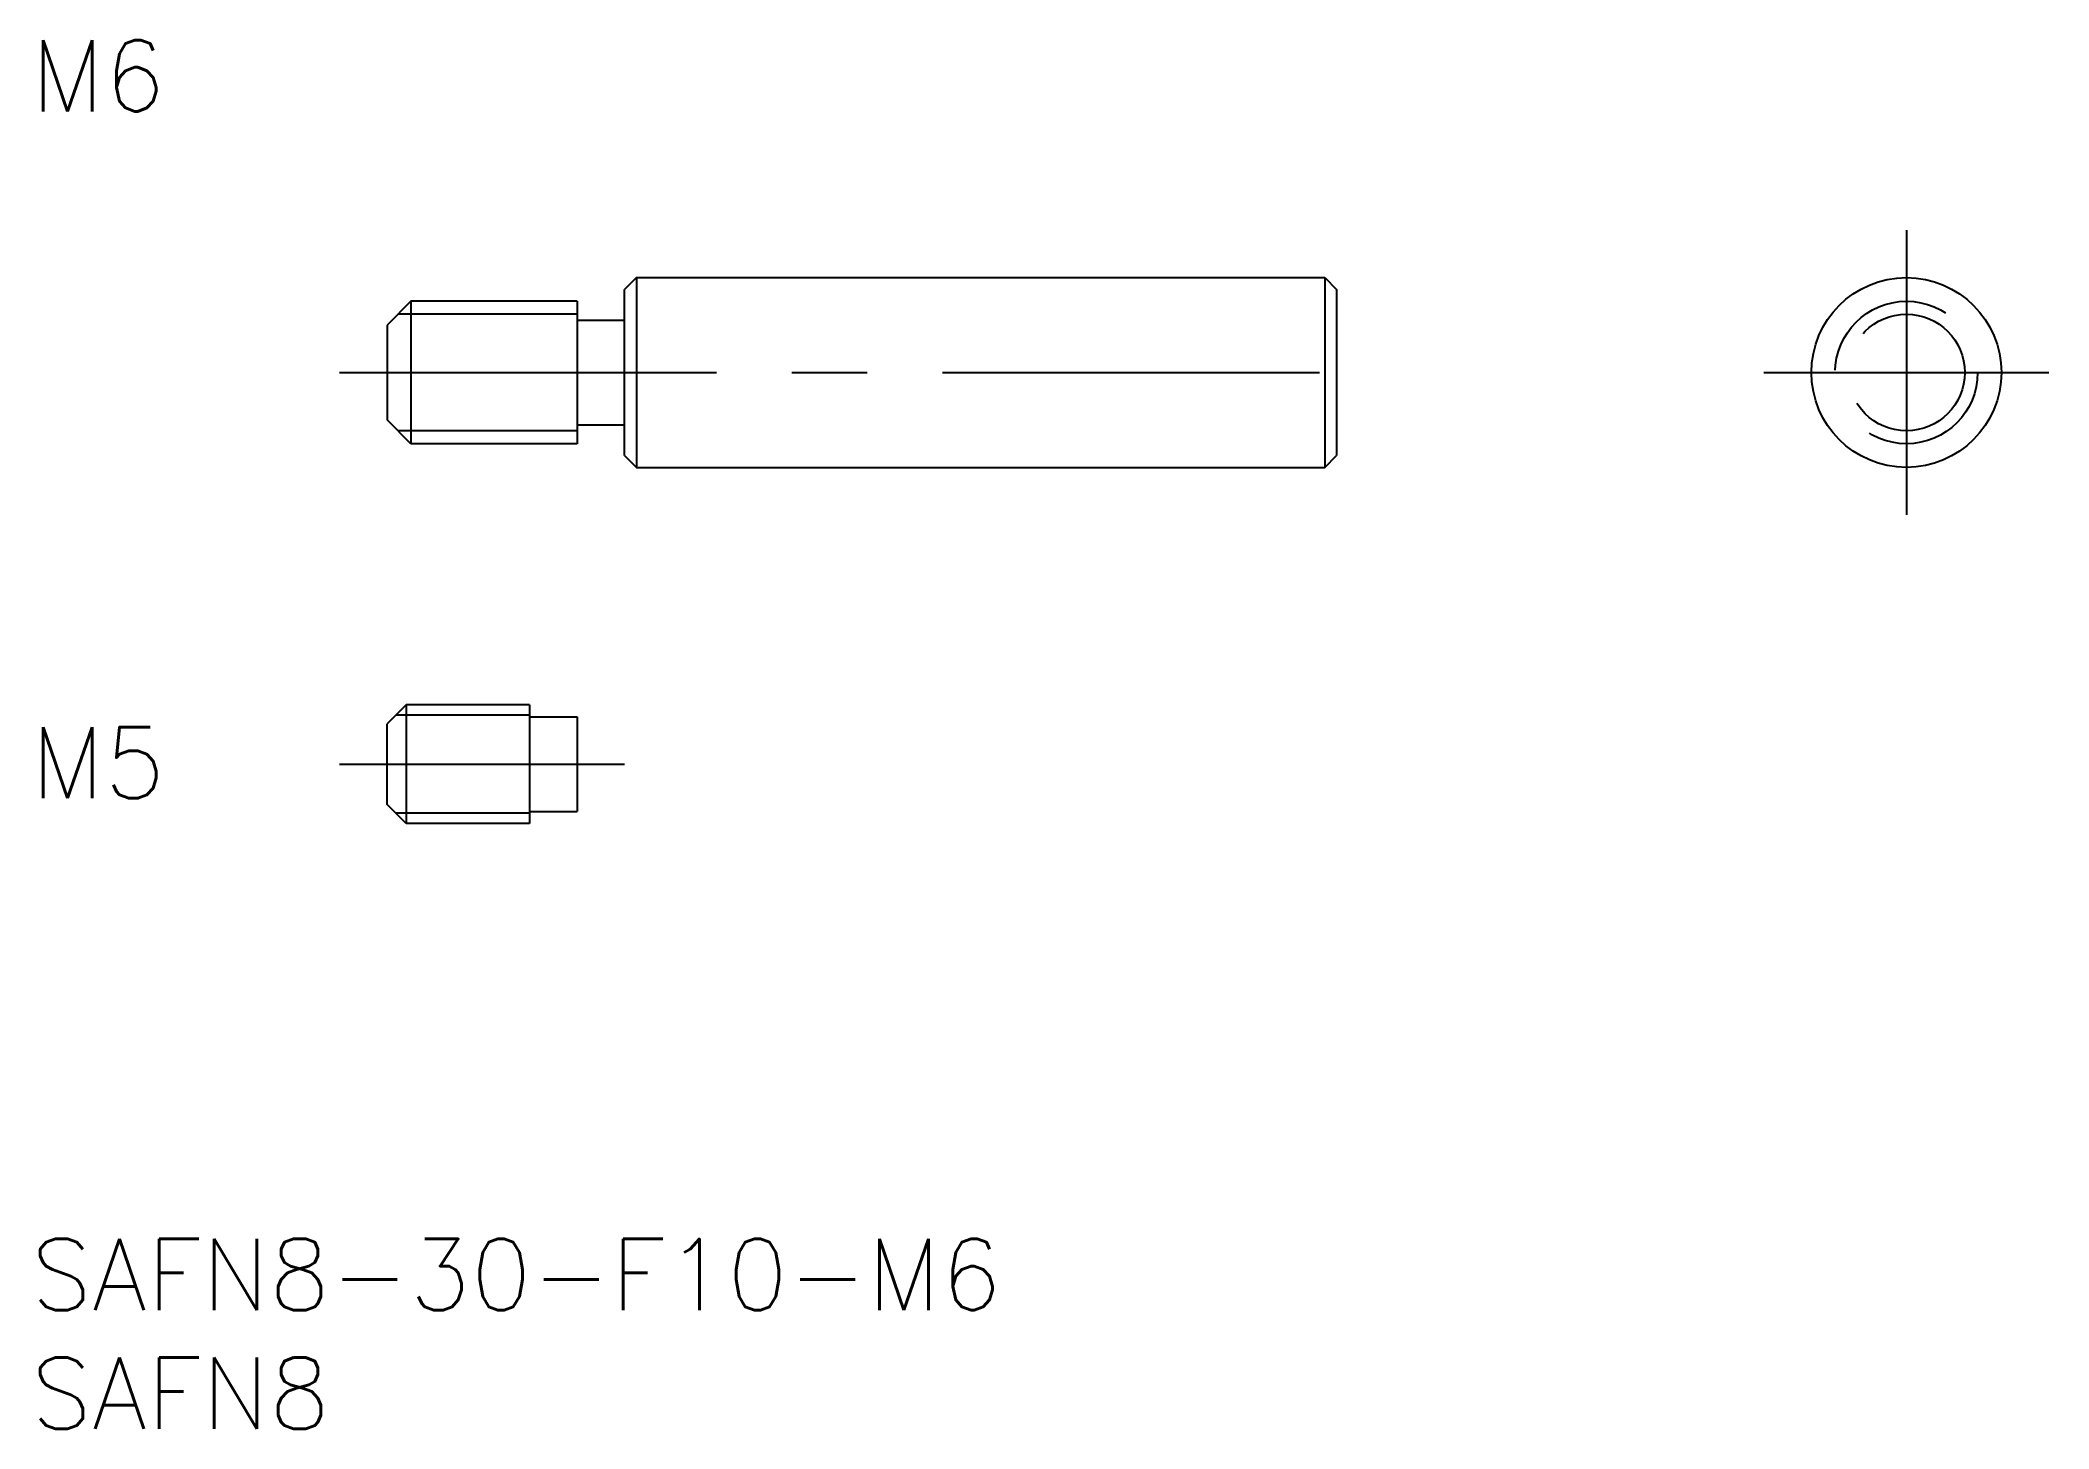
# Model space of a CAD drawing. Extents: x 0.4 to 85, y -8 to 50.5.
import ezdxf

# ---------------------------------------------------------------- set-up
doc = ezdxf.new("R2010")
doc.units = 0
doc.header["$LTSCALE"] = 0.5
doc.linetypes.add('CENTER', pattern=[50.8, 31.75, -6.35, 6.35, -6.35])
doc.linetypes.add('DASHED', pattern=[19.05, 12.7, -6.35])
for name, color, linetype in [('MSM_CENTER', 1, 'CENTER'), ('MSM_CONTINUOUS', 7, 'CONTINUOUS'), ('MSM_DASHED', 4, 'DASHED'), ('MSM_NARROW', 5, 'CONTINUOUS'), ('MSM_PART_NUMBER', 7, 'CONTINUOUS')]:
    doc.layers.add(name, color=color, linetype=linetype)
doc.styles.get("Standard").update_dxf_attribs({"font": 'txt.shx', "height": 1, "bigfont": 'bigfont.shx'})

# ---------------------------------------------------------------- blocks, each defined once
blk = doc.blocks.new('*U6')
at = {"layer": 'MSM_PART_NUMBER'}
blk.add_text('SAFN8-30-F10-M6', height=3, dxfattribs=at).set_placement((0, -3))
blk = doc.blocks.new('*U7')
at = {"layer": 'MSM_PART_NUMBER'}
blk.add_text('SAFN8', height=3, dxfattribs=at).set_placement((0, -8))
blk = doc.blocks.new('*U8')
at = {"layer": 'MSM_PART_NUMBER'}
blk.add_text('M6', height=3, dxfattribs=at).set_placement((0, 47.5))
blk = doc.blocks.new('*U9')
at = {"layer": 'MSM_PART_NUMBER'}
blk.add_text('M5', height=3, dxfattribs=at).set_placement((0, 18.561))

msp = doc.modelspace()

# ---------------------------------------------------------------- linework, layer by layer
at = {"layer": 'MSM_CENTER'}
for p, q in [((79, 42.5), (79, 30.5)), ((13, 36.5), (57, 36.5)), ((73, 36.5), (85, 36.5)), ((13, 20), (25, 20))]:
    msp.add_line(p, q, dxfattribs=at)
at = {"layer": 'MSM_CONTINUOUS'}
for p, q in [((25.5, 40.5), (25, 40)), ((25, 33), (25, 40)), ((25.5, 40.5), (54.5, 40.5)), ((25.5, 40.5), (25.5, 32.5)), ((54.5, 40.5), (54.5, 32.5)), ((54.5, 40.5), (55, 40)), ((55, 40), (55, 33)), ((16, 39.5), (15, 38.5)), ((23, 39.5), (16, 39.5)), ((16, 39.5), (16, 33.5)), ((23, 39.5), (23, 33.5)), ((15, 38.5), (15, 34.5)), ((23, 38.7), (25, 38.7)), ((16, 33.5), (15, 34.5)), ((23, 34.3), (25, 34.3)), ((23, 33.5), (16, 33.5)), ((25, 33), (25.5, 32.5)), ((54.5, 32.5), (55, 33)), ((25.5, 32.5), (54.5, 32.5)), ((15.8, 22.5), (15, 21.7)), ((21, 22.5), (15.8, 22.5)), ((15.8, 22.5), (15.8, 17.5)), ((21, 22.5), (21, 17.5)), ((21, 22), (23, 22)), ((23, 22), (23, 18)), ((15, 18.3), (15, 21.7)), ((15.8, 17.5), (15, 18.3)), ((21, 18), (23, 18)), ((21, 17.5), (15.8, 17.5))]:
    msp.add_line(p, q, dxfattribs=at)
msp.add_circle((79, 36.5), 4, dxfattribs=at)
at = {"layer": 'MSM_DASHED'}
for radius in [3, 2.458]:
    msp.add_circle((79, 36.5), radius, dxfattribs=at)
at = {"layer": 'MSM_NARROW'}
for p, q in [((23, 38.959), (15.458, 38.959)), ((23, 34.042), (15.458, 34.042)), ((21, 22.067), (15.367, 22.067)), ((21, 17.933), (15.367, 17.933))]:
    msp.add_line(p, q, dxfattribs=at)

# ---------------------------------------------------------------- block references
at = {"layer": 'MSM_CONTINUOUS'}
for name in ['*U8', '*U9', '*U6', '*U7']:
    msp.add_blockref(name, (0, 0), dxfattribs=at)

doc.saveas('drawing.dxf')
